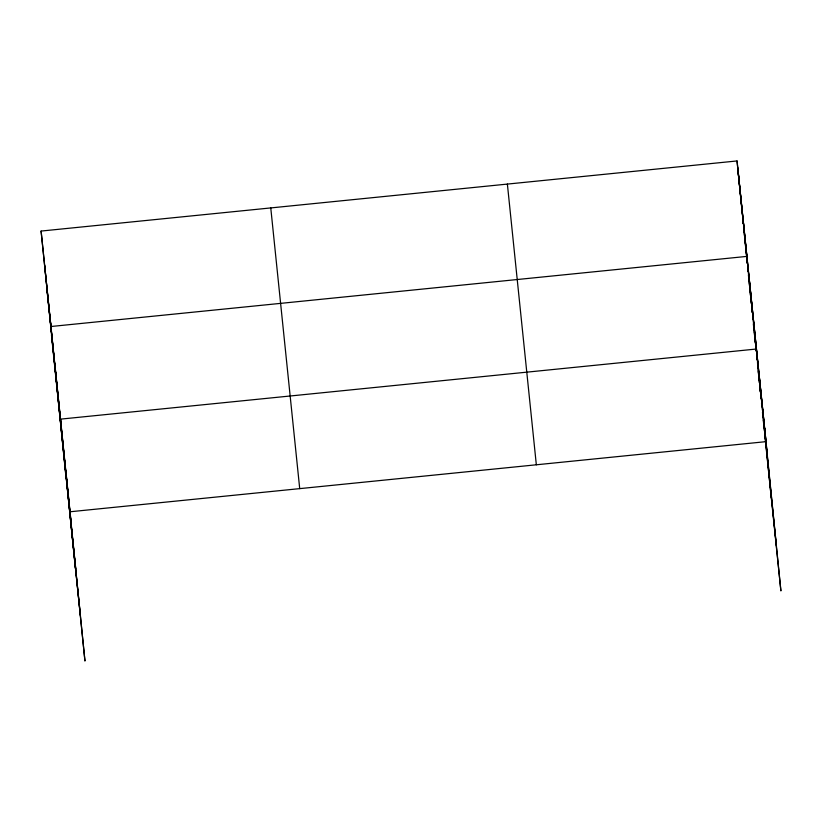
<?xml version="1.0" encoding="UTF-8"?>
<svg xmlns="http://www.w3.org/2000/svg" width="822" height="822" viewBox="0 0 822 822"><rect width="100%" height="100%" fill="white"/><g stroke="black" fill="none" stroke-linecap="round" stroke-linejoin="round"><path stroke-width="1.23" d="M65.955 472.064L84.954 661.052L41.1 231.064L737.046 160.948L766.001 441.65L70.055 511.767M50.943 326.509L746.89 256.392M756.446 349.021L60.499 419.138L75.398 568.413M738.177 172.271L767.132 452.973M743.304 223.481L742.718 217.799L743.304 223.656M743.54 225.752L744.824 238.246M745.184 241.658L745.77 247.34M745.996 249.611L747.404 263.245M747.64 265.516L748.102 271.517M748.462 273.469L749.746 287.423L749.222 282.912M750.106 289.375L750.568 295.386M750.928 297.328L752.325 312.422M753.25 319.85L752.562 313.233L753.147 319.1M753.363 320.95L755.49 343.103M755.973 346.319L756.548 351.826M756.661 352.936L757.247 360.139L756.661 354.282M757.452 360.653L758.84 375.582M759.158 377.195L760.545 392.125M760.751 392.628L761.439 399.245M761.552 400.355L762.025 406.458M762.456 409.171L763.73 423.001M764.162 425.714L764.737 431.231M764.85 432.331L765.436 439.544M765.642 440.047L776.358 545.407M752.181 312.504L751.719 307.952M752.644 317.045L752.88 319.326M753.353 323.868L753.702 327.279M754.175 331.821L754.524 335.232M754.997 339.774L755.346 343.185M755.808 347.727L756.168 351.138M756.63 355.679L756.867 357.95M757.576 364.773L757.802 367.044M758.274 371.585L758.624 374.996M759.096 379.538L759.446 382.949M760.381 392.032L759.918 387.491L760.422 392.012M760.73 395.444L761.09 398.855L760.884 396.564M762.477 412.284L762.816 415.593M763.268 420.011L763.607 423.32M764.07 427.728L764.409 431.036M764.861 435.444L780.9 590.936L764.635 428.426M507.38 184.087L536.334 464.79M270.767 207.925L299.711 488.628M41.1 231.064L71.185 523.08M46.772 287.906L75.727 568.608M51.457 334.821L80.412 615.524M759.179 375.49L765.087 433.122M753.712 322.553L763.052 415.244M763.176 416.425L763.874 423.453M763.987 424.635L764.696 431.663M764.933 434.016L771.344 498.307M748.934 276.243L754.164 327.259M743.376 222.31L750.743 295.026M750.856 296.156L751.657 304.13M751.77 305.27L752.449 312.093M753.497 322.614L753.969 327.31M754.206 329.653L754.791 335.52M755.017 337.863L755.603 343.73M755.839 346.072L756.312 350.758M757.473 362.42L757.925 366.972M758.264 370.383L758.727 374.935M759.066 378.356L759.518 382.908M737.745 167.77L743.797 226.8M737.046 160.948L742.492 215.518M743.653 227.18L744.126 231.866M744.362 234.208L744.948 240.075M745.174 242.418L745.76 248.285M745.996 250.628L746.468 255.323M746.818 258.838L747.28 263.533M747.63 266.975L748.082 271.537M748.421 274.949L748.883 279.501M750.126 292.026L750.465 295.437M751.041 301.129L751.267 303.4M55.043 366.201L60.951 423.833M50.245 319.686L65.842 475.784M44.614 265.146L50.666 324.187M761.788 405.667L761.552 403.397L761.788 405.667"/></g></svg>
